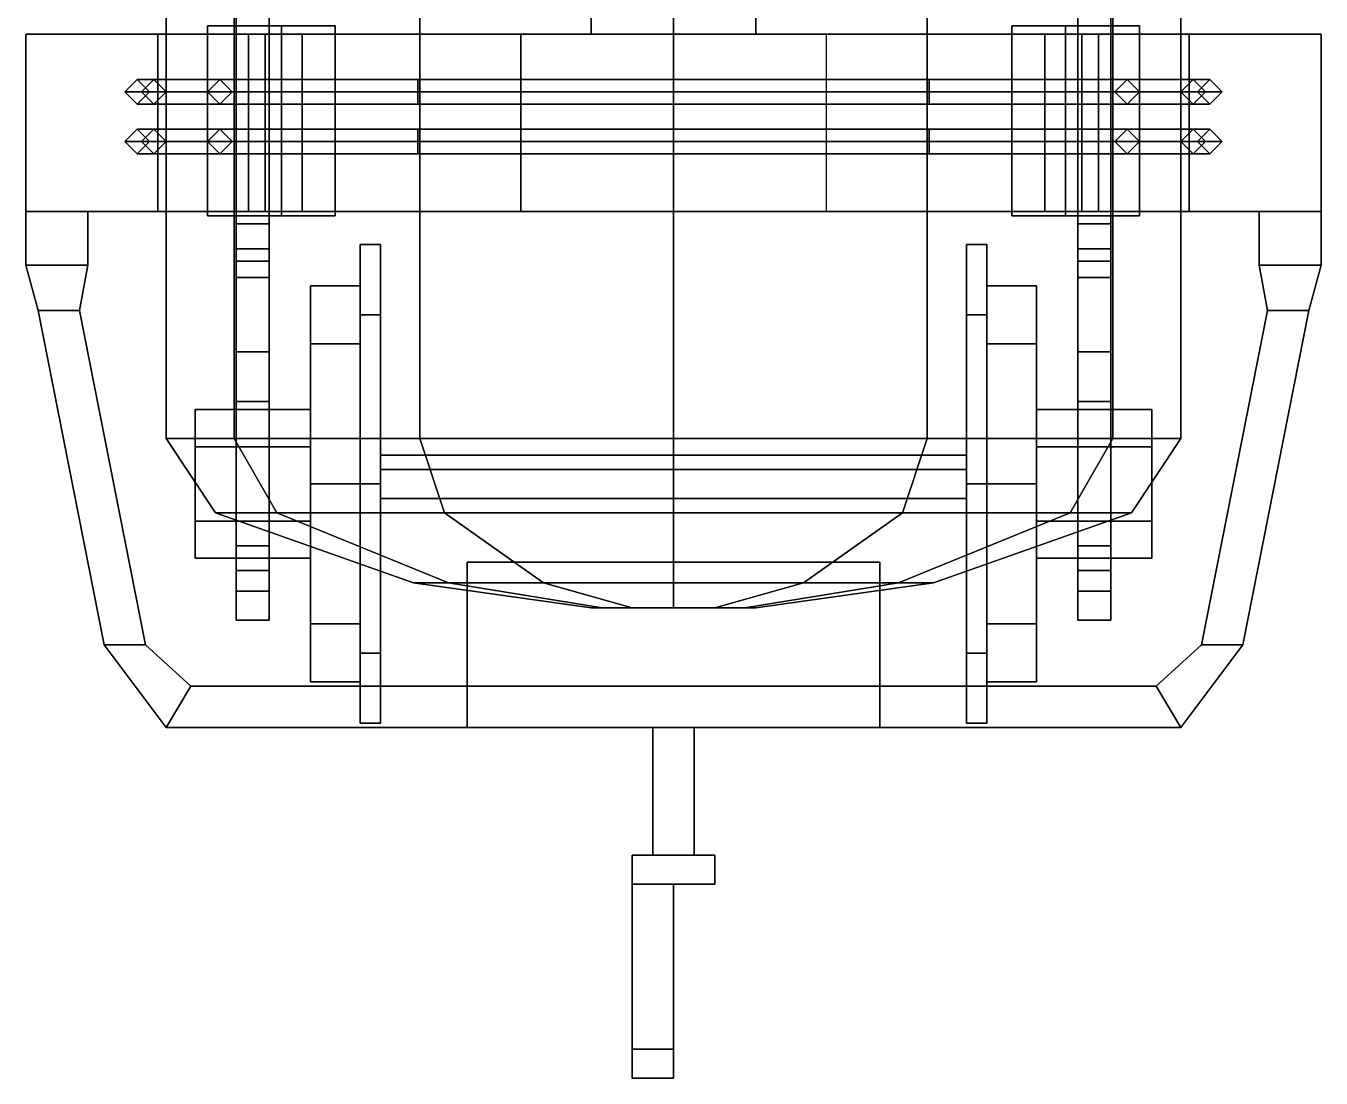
# Model space of a CAD drawing. Header units: millimetres. Extents: x -1.6 to 3, y -6.2 to 24.6.
# Drawn here: x -1.57 to 1.57, y -6.24 to -3.69 of the extents above; entities that cross this region are included whole.
import ezdxf

# ---------------------------------------------------------------- set-up
doc = ezdxf.new("R2010")
doc.units = ezdxf.units.MM
doc.layers.add('wheels', color=2, linetype='Continuous')

msp = doc.modelspace()

# ---------------------------------------------------------------- linework, layer by layer
for points in [[(-1.0652, 4.75, 3.165), (-1.23, 4.75, 2.55), (-1.23, -4.69, 2.55), (-1.0652, -4.69, 3.165)], [(-1.23, 4.75, 2.55), (-1.0652, 4.75, 1.935), (-1.0652, -4.69, 1.935), (-1.23, -4.69, 2.55)], [(-0.615, 4.75, 3.6152), (-1.0652, 4.75, 3.165), (-1.0652, -4.69, 3.165), (-0.615, -4.69, 3.6152)], [(-1.0652, 4.75, 1.935), (-0.615, 4.75, 1.4848), (-0.615, -4.69, 1.4848), (-1.0652, -4.69, 1.935)], [(0, 4.75, 3.78), (-0.615, 4.75, 3.6152), (-0.615, -4.69, 3.6152), (0, -4.69, 3.78)], [(-0.615, 4.75, 1.4848), (0, 4.75, 1.32), (0, -4.69, 1.32), (-0.615, -4.69, 1.4848)], [(0.615, 4.75, 3.6152), (0, 4.75, 3.78), (0, -4.69, 3.78), (0.615, -4.69, 3.6152)], [(0, 4.75, 1.32), (0.615, 4.75, 1.4848), (0.615, -4.69, 1.4848), (0, -4.69, 1.32)], [(1.0652, 4.75, 3.165), (0.615, 4.75, 3.6152), (0.615, -4.69, 3.6152), (1.0652, -4.69, 3.165)], [(0.615, 4.75, 1.4848), (1.0652, 4.75, 1.935), (1.0652, -4.69, 1.935), (0.615, -4.69, 1.4848)], [(1.23, 4.75, 2.55), (1.0652, 4.75, 3.165), (1.0652, -4.69, 3.165), (1.23, -4.69, 2.55)], [(1.0652, 4.75, 1.935), (1.23, 4.75, 2.55), (1.23, -4.69, 2.55), (1.0652, -4.69, 1.935)], [(-0.2, 3.72, 1.2), (-0.2, -3.71, 1.2), (-0.2, -3.71, 1.32), (-0.2, 3.72, 1.32)], [(0.2, 3.72, 1.2), (0.2, -3.71, 1.2), (-0.2, -3.71, 1.2), (-0.2, 3.72, 1.2)], [(-0.2, 3.72, 1.32), (-0.2, -3.71, 1.32), (0.2, -3.71, 1.32), (0.2, 3.72, 1.32)], [(0.2, -3.71, 1.32), (0.2, -3.71, 1.2), (0.2, 3.72, 1.2), (0.2, 3.72, 1.32)], [(-0.98, -4.48, 0.79), (-0.98, -3.36, 0.79), (-1.06, -3.36, 0.79), (-1.06, -4.48, 0.79)], [(-1.06, -4.48, 0.71), (-1.06, -3.36, 0.71), (-0.98, -3.36, 0.71), (-0.98, -4.48, 0.71)], [(-1.06, -3.36, 0.79), (-1.06, -3.36, 0.71), (-1.06, -4.48, 0.71), (-1.06, -4.48, 0.79)], [(-0.98, -4.48, 0.71), (-0.98, -3.36, 0.71), (-0.98, -3.36, 0.79), (-0.98, -4.48, 0.79)], [(0.98, -3.36, 0.79), (0.98, -3.36, 0.71), (0.98, -4.48, 0.71), (0.98, -4.48, 0.79)], [(1.06, -4.48, 0.79), (1.06, -3.36, 0.79), (0.98, -3.36, 0.79), (0.98, -4.48, 0.79)], [(0.98, -4.48, 0.71), (0.98, -3.36, 0.71), (1.06, -3.36, 0.71), (1.06, -4.48, 0.71)], [(1.06, -4.48, 0.71), (1.06, -3.36, 0.71), (1.06, -3.36, 0.79), (1.06, -4.48, 0.79)], [(-1.06, -3.54, 0.19), (-1.06, -3.61, 0.09), (-1.06, -4.23, 0.09), (-1.06, -4.3, 0.19)], [(-0.98, -4.17, 0.19), (-0.98, -3.54, 0.19), (-1.06, -3.54, 0.19), (-1.06, -4.17, 0.19)], [(-0.98, -4.23, 0.09), (-0.98, -3.61, 0.09), (-0.98, -3.54, 0.19), (-0.98, -4.3, 0.19)], [(0.98, -3.54, 0.19), (0.98, -3.61, 0.09), (0.98, -4.23, 0.09), (0.98, -4.3, 0.19)], [(1.06, -4.17, 0.19), (1.06, -3.54, 0.19), (0.98, -3.54, 0.19), (0.98, -4.17, 0.19)], [(1.06, -4.23, 0.09), (1.06, -3.61, 0.09), (1.06, -3.54, 0.19), (1.06, -4.3, 0.19)], [(-1.06, -4.23, 0.09), (-1.06, -3.61, 0.09), (-0.98, -3.61, 0.09), (-0.98, -4.23, 0.09)], [(0.98, -4.23, 0.09), (0.98, -3.61, 0.09), (1.06, -3.61, 0.09), (1.06, -4.23, 0.09)], [(-1.13, -3.69, 0.67), (-1.13, -3.69, 0.25), (-1.13, -4.15, 0.25), (-1.13, -4.15, 0.67)], [(-0.82, -3.69, 0.67), (-0.82, -3.69, 0.25), (-1.13, -3.69, 0.25), (-1.13, -3.69, 0.67)], [(-1.13, -4.15, 0.25), (-1.13, -3.69, 0.25), (-0.82, -3.69, 0.25), (-0.82, -4.15, 0.25)], [(-0.95, -4.15, 0.67), (-0.95, -3.69, 0.67), (-1.13, -3.69, 0.67), (-1.13, -4.15, 0.67)], [(-0.95, -3.69, 0.92), (-0.95, -3.69, 0.67), (-0.95, -4.15, 0.67), (-0.95, -4.15, 0.92)], [(-0.82, -3.69, 0.92), (-0.82, -3.69, 0.67), (-0.95, -3.69, 0.67), (-0.95, -3.69, 0.92)], [(-0.82, -4.15, 0.25), (-0.82, -3.69, 0.25), (-0.82, -3.69, 0.67), (-0.82, -4.15, 0.67)], [(-0.82, -4.15, 0.67), (-0.82, -3.69, 0.67), (-0.82, -3.69, 0.92), (-0.82, -4.15, 0.92)], [(0.82, -3.69, 0.25), (0.82, -4.15, 0.25), (0.82, -4.15, 0.67), (0.82, -3.69, 0.67)], [(1.13, -3.69, 0.67), (1.13, -3.69, 0.25), (0.82, -3.69, 0.25), (0.82, -3.69, 0.67)], [(1.13, -3.69, 0.25), (1.13, -4.15, 0.25), (0.82, -4.15, 0.25), (0.82, -3.69, 0.25)], [(0.95, -3.69, 0.92), (0.95, -3.69, 0.67), (0.82, -3.69, 0.67), (0.82, -3.69, 0.92)], [(0.82, -3.69, 0.67), (0.82, -4.15, 0.67), (0.82, -4.15, 0.92), (0.82, -3.69, 0.92)], [(0.95, -4.15, 0.92), (0.95, -4.15, 0.67), (0.95, -3.69, 0.67), (0.95, -3.69, 0.92)], [(0.95, -3.69, 0.67), (0.95, -4.15, 0.67), (1.13, -4.15, 0.67), (1.13, -3.69, 0.67)], [(1.13, -4.15, 0.67), (1.13, -4.15, 0.25), (1.13, -3.69, 0.25), (1.13, -3.69, 0.67)], [(-1.57, -3.71, 1.22), (-1.57, -3.71, 1.06), (-1.57, -4.14, 1.06), (-1.57, -4.14, 1.22)], [(1.57, -3.71, 1.22), (1.57, -3.71, 1.06), (-1.57, -3.71, 1.06), (-1.57, -3.71, 1.22)], [(1.57, -3.71, 1.06), (1.25, -3.71, 0.94), (-1.25, -3.71, 0.94), (-1.57, -3.71, 1.06)], [(-1.57, -3.71, 1.06), (-1.25, -3.71, 0.94), (-1.25, -4.14, 0.94), (-1.57, -4.14, 1.06)], [(-0.99, -3.71, 1.22), (-1.57, -3.71, 1.22), (-1.57, -4.14, 1.22), (-0.99, -4.14, 1.22)], [(-1.25, -4.14, 0.94), (-1.25, -3.71, 0.94), (1.25, -3.71, 0.94), (1.25, -4.14, 0.94)], [(-1.03, -4.14, 1.29), (-0.9, -4.14, 1.58), (-0.9, -3.71, 1.58), (-1.03, -3.71, 1.29)], [(-0.9, -3.71, 1.58), (-0.37, -3.71, 1.22), (-0.99, -3.71, 1.22), (-1.03, -3.71, 1.29)], [(-1.03, -3.71, 1.29), (-0.99, -3.71, 1.22), (-0.99, -4.14, 1.22), (-1.03, -4.14, 1.29)], [(-0.9, -4.14, 1.58), (-0.37, -4.14, 1.22), (-0.37, -3.71, 1.22), (-0.9, -3.71, 1.58)], [(0.99, -4.14, 1.22), (0.99, -3.71, 1.22), (-0.37, -3.71, 1.22), (-0.37, -4.14, 1.22)], [(0.9, -3.71, 1.58), (0.37, -3.71, 1.22), (0.37, -4.14, 1.22), (0.9, -4.14, 1.58)], [(0.99, -3.71, 1.22), (0.37, -3.71, 1.22), (0.9, -3.71, 1.58), (1.03, -3.71, 1.29)], [(1.03, -3.71, 1.29), (0.9, -3.71, 1.58), (0.9, -4.14, 1.58), (1.03, -4.14, 1.29)], [(1.03, -4.14, 1.29), (0.99, -4.14, 1.22), (0.99, -3.71, 1.22), (1.03, -3.71, 1.29)], [(1.57, -3.71, 1.22), (0.99, -3.71, 1.22), (0.99, -4.14, 1.22), (1.57, -4.14, 1.22)], [(1.25, -4.14, 0.94), (1.25, -3.71, 0.94), (1.57, -3.71, 1.06), (1.57, -4.14, 1.06)], [(1.57, -4.14, 1), (1.57, -3.71, 1), (1.57, -3.71, 1.22), (1.57, -4.14, 1.22)], [(-1.3, -3.82, 1.22), (-1.33, -3.85, 1.22), (-1.29, -3.85, 2.55), (-1.26, -3.82, 2.55)], [(-1.27, -3.85, 1.22), (-1.3, -3.82, 1.22), (-1.26, -3.82, 2.55), (-1.23, -3.85, 2.55)], [(-1.26, -3.82, 2.55), (-1.29, -3.85, 2.55), (-1.13, -3.85, 3.17), (-1.1, -3.82, 3.17)], [(-1.23, -3.85, 2.55), (-1.26, -3.82, 2.55), (-1.1, -3.82, 3.17), (-1.07, -3.85, 3.17)], [(-1.1, -3.82, 3.17), (-1.13, -3.85, 3.17), (-0.62, -3.85, 3.68), (-0.62, -3.82, 3.65)], [(-1.07, -3.85, 3.17), (-1.1, -3.82, 3.17), (-0.62, -3.82, 3.65), (-0.62, -3.85, 3.62)], [(-0.62, -3.85, 3.62), (-0.62, -3.82, 3.65), (0, -3.82, 3.81), (0, -3.85, 3.78)], [(-0.62, -3.82, 3.65), (-0.62, -3.85, 3.68), (0, -3.85, 3.84), (0, -3.82, 3.81)], [(0.62, -3.82, 3.65), (0.62, -3.85, 3.62), (0, -3.85, 3.78), (0, -3.82, 3.81)], [(0.62, -3.85, 3.68), (0.62, -3.82, 3.65), (0, -3.82, 3.81), (0, -3.85, 3.84)], [(1.1, -3.82, 3.17), (1.07, -3.85, 3.17), (0.62, -3.85, 3.62), (0.62, -3.82, 3.65)], [(1.13, -3.85, 3.17), (1.1, -3.82, 3.17), (0.62, -3.82, 3.65), (0.62, -3.85, 3.68)], [(1.26, -3.82, 2.55), (1.23, -3.85, 2.55), (1.07, -3.85, 3.17), (1.1, -3.82, 3.17)], [(1.29, -3.85, 2.55), (1.26, -3.82, 2.55), (1.1, -3.82, 3.17), (1.13, -3.85, 3.17)], [(1.3, -3.82, 1.22), (1.27, -3.85, 1.22), (1.23, -3.85, 2.55), (1.26, -3.82, 2.55)], [(1.33, -3.85, 1.22), (1.3, -3.82, 1.22), (1.26, -3.82, 2.55), (1.29, -3.85, 2.55)], [(-1.33, -3.85, 1.22), (-1.3, -3.88, 1.22), (-1.26, -3.88, 2.55), (-1.29, -3.85, 2.55)], [(-1.3, -3.88, 1.22), (-1.27, -3.85, 1.22), (-1.23, -3.85, 2.55), (-1.26, -3.88, 2.55)], [(-1.29, -3.85, 2.55), (-1.26, -3.88, 2.55), (-1.1, -3.88, 3.17), (-1.13, -3.85, 3.17)], [(-1.26, -3.88, 2.55), (-1.23, -3.85, 2.55), (-1.07, -3.85, 3.17), (-1.1, -3.88, 3.17)], [(-1.13, -3.85, 3.17), (-1.1, -3.88, 3.17), (-0.62, -3.88, 3.65), (-0.62, -3.85, 3.68)], [(-1.1, -3.88, 3.17), (-1.07, -3.85, 3.17), (-0.62, -3.85, 3.62), (-0.62, -3.88, 3.65)], [(-0.62, -3.85, 3.68), (-0.62, -3.88, 3.65), (0, -3.88, 3.81), (0, -3.85, 3.84)], [(-0.62, -3.88, 3.65), (-0.62, -3.85, 3.62), (0, -3.85, 3.78), (0, -3.88, 3.81)], [(0.62, -3.88, 3.65), (0.62, -3.85, 3.68), (0, -3.85, 3.84), (0, -3.88, 3.81)], [(0.62, -3.85, 3.62), (0.62, -3.88, 3.65), (0, -3.88, 3.81), (0, -3.85, 3.78)], [(1.1, -3.88, 3.17), (1.13, -3.85, 3.17), (0.62, -3.85, 3.68), (0.62, -3.88, 3.65)], [(1.07, -3.85, 3.17), (1.1, -3.88, 3.17), (0.62, -3.88, 3.65), (0.62, -3.85, 3.62)], [(1.23, -3.85, 2.55), (1.26, -3.88, 2.55), (1.1, -3.88, 3.17), (1.07, -3.85, 3.17)], [(1.26, -3.88, 2.55), (1.29, -3.85, 2.55), (1.13, -3.85, 3.17), (1.1, -3.88, 3.17)], [(1.27, -3.85, 1.22), (1.3, -3.88, 1.22), (1.26, -3.88, 2.55), (1.23, -3.85, 2.55)], [(1.3, -3.88, 1.22), (1.33, -3.85, 1.22), (1.29, -3.85, 2.55), (1.26, -3.88, 2.55)], [(-1.3, -3.94, 1.22), (-1.33, -3.97, 1.22), (-1.29, -3.97, 2.55), (-1.26, -3.94, 2.55)], [(-1.27, -3.97, 1.22), (-1.3, -3.94, 1.22), (-1.26, -3.94, 2.55), (-1.23, -3.97, 2.55)], [(-1.26, -3.94, 2.55), (-1.29, -3.97, 2.55), (-1.13, -3.97, 3.17), (-1.1, -3.94, 3.17)], [(-1.23, -3.97, 2.55), (-1.26, -3.94, 2.55), (-1.1, -3.94, 3.17), (-1.07, -3.97, 3.17)], [(-1.1, -3.94, 3.17), (-1.13, -3.97, 3.17), (-0.62, -3.97, 3.68), (-0.62, -3.94, 3.65)], [(-1.07, -3.97, 3.17), (-1.1, -3.94, 3.17), (-0.62, -3.94, 3.65), (-0.62, -3.97, 3.62)], [(-0.62, -3.94, 3.65), (-0.62, -3.97, 3.68), (0, -3.97, 3.84), (0, -3.94, 3.81)], [(-0.62, -3.97, 3.62), (-0.62, -3.94, 3.65), (0, -3.94, 3.81), (0, -3.97, 3.78)], [(0.62, -3.97, 3.68), (0.62, -3.94, 3.65), (0, -3.94, 3.81), (0, -3.97, 3.84)], [(0.62, -3.94, 3.65), (0.62, -3.97, 3.62), (0, -3.97, 3.78), (0, -3.94, 3.81)], [(1.13, -3.97, 3.17), (1.1, -3.94, 3.17), (0.62, -3.94, 3.65), (0.62, -3.97, 3.68)], [(1.1, -3.94, 3.17), (1.07, -3.97, 3.17), (0.62, -3.97, 3.62), (0.62, -3.94, 3.65)], [(1.26, -3.94, 2.55), (1.23, -3.97, 2.55), (1.07, -3.97, 3.17), (1.1, -3.94, 3.17)], [(1.29, -3.97, 2.55), (1.26, -3.94, 2.55), (1.1, -3.94, 3.17), (1.13, -3.97, 3.17)], [(1.3, -3.94, 1.22), (1.27, -3.97, 1.22), (1.23, -3.97, 2.55), (1.26, -3.94, 2.55)], [(1.33, -3.97, 1.22), (1.3, -3.94, 1.22), (1.26, -3.94, 2.55), (1.29, -3.97, 2.55)], [(-1.33, -3.97, 1.22), (-1.3, -4, 1.22), (-1.26, -4, 2.55), (-1.29, -3.97, 2.55)], [(-1.3, -4, 1.22), (-1.27, -3.97, 1.22), (-1.23, -3.97, 2.55), (-1.26, -4, 2.55)], [(-1.29, -3.97, 2.55), (-1.26, -4, 2.55), (-1.1, -4, 3.17), (-1.13, -3.97, 3.17)], [(-1.26, -4, 2.55), (-1.23, -3.97, 2.55), (-1.07, -3.97, 3.17), (-1.1, -4, 3.17)], [(-1.13, -3.97, 3.17), (-1.1, -4, 3.17), (-0.62, -4, 3.65), (-0.62, -3.97, 3.68)], [(-1.1, -4, 3.17), (-1.07, -3.97, 3.17), (-0.62, -3.97, 3.62), (-0.62, -4, 3.65)], [(-0.62, -4, 3.65), (-0.62, -3.97, 3.62), (0, -3.97, 3.78), (0, -4, 3.81)], [(-0.62, -3.97, 3.68), (-0.62, -4, 3.65), (0, -4, 3.81), (0, -3.97, 3.84)], [(0.62, -3.97, 3.62), (0.62, -4, 3.65), (0, -4, 3.81), (0, -3.97, 3.78)], [(0.62, -4, 3.65), (0.62, -3.97, 3.68), (0, -3.97, 3.84), (0, -4, 3.81)], [(1.07, -3.97, 3.17), (1.1, -4, 3.17), (0.62, -4, 3.65), (0.62, -3.97, 3.62)], [(1.1, -4, 3.17), (1.13, -3.97, 3.17), (0.62, -3.97, 3.68), (0.62, -4, 3.65)], [(1.23, -3.97, 2.55), (1.26, -4, 2.55), (1.1, -4, 3.17), (1.07, -3.97, 3.17)], [(1.26, -4, 2.55), (1.29, -3.97, 2.55), (1.13, -3.97, 3.17), (1.1, -4, 3.17)], [(1.27, -3.97, 1.22), (1.3, -4, 1.22), (1.26, -4, 2.55), (1.23, -3.97, 2.55)], [(1.3, -4, 1.22), (1.33, -3.97, 1.22), (1.29, -3.97, 2.55), (1.26, -4, 2.55)], [(-1.57, -4.14, 1.22), (-1.57, -4.14, 1), (-1.57, -4.27, 1), (-1.57, -4.27, 1.22)], [(-1.57, -4.14, 1), (-1.57, -4.14, 1.06), (-1.42, -4.14, 1.0037), (-1.42, -4.14, 1)], [(-1.57, -4.27, 1), (-1.57, -4.14, 1), (-1.42, -4.14, 1), (-1.42, -4.27, 1)], [(-1.42, -4.27, 1.22), (-1.42, -4.14, 1.22), (-1.57, -4.14, 1.22), (-1.57, -4.27, 1.22)], [(-1.42, -4.27, 1), (-1.42, -4.14, 1), (-1.42, -4.14, 1.22), (-1.42, -4.27, 1.22)], [(-1.42, -4.14, 1.22), (-1.42, -4.14, 1.0037), (1.42, -4.14, 1.0037), (1.42, -4.14, 1.22)], [(-1.42, -4.14, 1.0037), (-1.25, -4.14, 0.94), (1.25, -4.14, 0.94), (1.42, -4.14, 1.0037)], [(-0.99, -4.14, 1.22), (-0.37, -4.14, 1.22), (-0.9, -4.14, 1.58), (-1.03, -4.14, 1.29)], [(0.9, -4.14, 1.58), (0.37, -4.14, 1.22), (0.99, -4.14, 1.22), (1.03, -4.14, 1.29)], [(1.42, -4.14, 1.22), (1.42, -4.14, 1), (1.42, -4.27, 1), (1.42, -4.27, 1.22)], [(1.42, -4.14, 1), (1.42, -4.14, 1.0037), (1.57, -4.14, 1.06), (1.57, -4.14, 1)], [(1.42, -4.27, 1), (1.42, -4.14, 1), (1.57, -4.14, 1), (1.57, -4.27, 1)], [(1.57, -4.27, 1.22), (1.57, -4.14, 1.22), (1.42, -4.14, 1.22), (1.42, -4.27, 1.22)], [(1.57, -4.27, 1), (1.57, -4.14, 1), (1.57, -4.14, 1.22), (1.57, -4.27, 1.22)], [(-1.13, -4.15, 0.67), (-1.13, -4.15, 0.25), (-0.82, -4.15, 0.25), (-0.82, -4.15, 0.67)], [(-1.06, -4.17, 0.71), (-1.06, -4.17, 0.19), (-1.06, -4.26, 0.19), (-1.06, -4.26, 0.71)], [(-0.98, -4.17, 0.71), (-0.98, -4.17, 0.19), (-1.06, -4.17, 0.19), (-1.06, -4.17, 0.71)], [(-0.98, -4.26, 0.19), (-0.98, -4.17, 0.19), (-0.98, -4.17, 0.71), (-0.98, -4.26, 0.71)], [(-0.95, -4.15, 0.92), (-0.95, -4.15, 0.67), (-0.82, -4.15, 0.67), (-0.82, -4.15, 0.92)], [(0.82, -4.15, 0.67), (0.82, -4.15, 0.25), (1.13, -4.15, 0.25), (1.13, -4.15, 0.67)], [(0.82, -4.15, 0.92), (0.82, -4.15, 0.67), (0.95, -4.15, 0.67), (0.95, -4.15, 0.92)], [(1.06, -4.17, 0.71), (1.06, -4.17, 0.19), (0.98, -4.17, 0.19), (0.98, -4.17, 0.71)], [(0.98, -4.17, 0.71), (0.98, -4.17, 0.19), (0.98, -4.26, 0.19), (0.98, -4.26, 0.71)], [(1.06, -4.26, 0.19), (1.06, -4.17, 0.19), (1.06, -4.17, 0.71), (1.06, -4.26, 0.71)], [(-1.06, -4.48, 0.64), (-1.06, -4.19, 0.19), (-1.06, -4.3, 0.19), (-1.06, -4.6, 0.64)], [(-0.98, -4.3, 0.19), (-0.98, -4.19, 0.19), (-0.98, -4.48, 0.64), (-0.98, -4.6, 0.64)], [(0.98, -4.48, 0.64), (0.98, -4.19, 0.19), (0.98, -4.3, 0.19), (0.98, -4.6, 0.64)], [(1.06, -4.3, 0.19), (1.06, -4.19, 0.19), (1.06, -4.48, 0.64), (1.06, -4.6, 0.64)], [(-1.06, -4.3, 0.19), (-1.06, -4.23, 0.09), (-0.98, -4.23, 0.09), (-0.98, -4.3, 0.19)], [(0.98, -4.3, 0.19), (0.98, -4.23, 0.09), (1.06, -4.23, 0.09), (1.06, -4.3, 0.19)], [(-1.57, -4.27, 1.22), (-1.57, -4.27, 1), (-1.54, -4.38, 1), (-1.54, -4.38, 1.22)], [(-1.54, -4.38, 1), (-1.57, -4.27, 1), (-1.42, -4.27, 1), (-1.44, -4.38, 1)], [(-1.44, -4.38, 1.22), (-1.42, -4.27, 1.22), (-1.57, -4.27, 1.22), (-1.54, -4.38, 1.22)], [(-1.44, -4.38, 1), (-1.42, -4.27, 1), (-1.42, -4.27, 1.22), (-1.44, -4.38, 1.22)], [(-1.06, -4.26, 0.71), (-1.06, -4.26, 0.2986), (-0.98, -4.26, 0.2986), (-0.98, -4.26, 0.71)], [(-0.98, -4.48, 0.64), (-0.98, -4.26, 0.2986), (-1.06, -4.26, 0.2986), (-1.06, -4.48, 0.64)], [(1.06, -4.48, 0.64), (1.06, -4.26, 0.2986), (0.98, -4.26, 0.2986), (0.98, -4.48, 0.64)], [(0.98, -4.26, 0.71), (0.98, -4.26, 0.2986), (1.06, -4.26, 0.2986), (1.06, -4.26, 0.71)], [(1.42, -4.27, 1.22), (1.42, -4.27, 1), (1.44, -4.38, 1), (1.44, -4.38, 1.22)], [(1.44, -4.38, 1), (1.42, -4.27, 1), (1.57, -4.27, 1), (1.54, -4.38, 1)], [(1.54, -4.38, 1.22), (1.57, -4.27, 1.22), (1.42, -4.27, 1.22), (1.44, -4.38, 1.22)], [(1.54, -4.38, 1), (1.57, -4.27, 1), (1.57, -4.27, 1.22), (1.54, -4.38, 1.22)], [(-1.06, -4.6, 0.64), (-1.06, -4.3, 0.19), (-0.98, -4.3, 0.19), (-0.98, -4.6, 0.64)], [(0.98, -4.6, 0.64), (0.98, -4.3, 0.19), (1.06, -4.3, 0.19), (1.06, -4.6, 0.64)], [(-1.54, -4.38, 1), (-1.38, -5.19, 0.86), (-1.38, -5.19, 1.22), (-1.54, -4.38, 1.22)], [(-1.44, -4.38, 1), (-1.28, -5.19, 0.86), (-1.38, -5.19, 0.86), (-1.54, -4.38, 1)], [(-1.54, -4.38, 1.22), (-1.38, -5.19, 1.22), (-1.28, -5.19, 1.22), (-1.44, -4.38, 1.22)], [(-1.28, -5.19, 1.22), (-1.28, -5.19, 0.86), (-1.44, -4.38, 1), (-1.44, -4.38, 1.22)], [(1.44, -4.38, 1), (1.28, -5.19, 0.86), (1.28, -5.19, 1.22), (1.44, -4.38, 1.22)], [(1.54, -4.38, 1), (1.38, -5.19, 0.86), (1.28, -5.19, 0.86), (1.44, -4.38, 1)], [(1.44, -4.38, 1.22), (1.28, -5.19, 1.22), (1.38, -5.19, 1.22), (1.54, -4.38, 1.22)], [(1.38, -5.19, 1.22), (1.38, -5.19, 0.86), (1.54, -4.38, 1), (1.54, -4.38, 1.22)], [(-0.98, -4.89, 0.75), (-0.98, -4.48, 0.79), (-1.06, -4.48, 0.79), (-1.06, -4.89, 0.75)], [(-0.98, -4.48, 0.71), (-0.98, -4.48, 0.64), (-1.06, -4.48, 0.64), (-1.06, -4.48, 0.71)], [(-1.06, -4.48, 0.79), (-1.06, -4.48, 0.64), (-1.06, -4.89, 0.64), (-1.06, -4.89, 0.75)], [(-0.98, -4.89, 0.64), (-0.98, -4.48, 0.64), (-0.98, -4.48, 0.79), (-0.98, -4.89, 0.75)], [(0.98, -4.48, 0.79), (0.98, -4.48, 0.64), (0.98, -4.89, 0.64), (0.98, -4.89, 0.75)], [(1.06, -4.89, 0.75), (1.06, -4.48, 0.79), (0.98, -4.48, 0.79), (0.98, -4.89, 0.75)], [(1.06, -4.48, 0.71), (1.06, -4.48, 0.64), (0.98, -4.48, 0.64), (0.98, -4.48, 0.71)], [(1.06, -4.89, 0.64), (1.06, -4.48, 0.64), (1.06, -4.48, 0.79), (1.06, -4.89, 0.75)], [(-1.06, -4.89, 0.64), (-1.06, -4.6, 0.64), (-0.98, -4.6, 0.64), (-0.98, -4.89, 0.64)], [(0.98, -4.89, 0.64), (0.98, -4.6, 0.64), (1.06, -4.6, 0.64), (1.06, -4.89, 0.64)], [(-1.16, -4.62, 0.47), (-1.16, -4.71, 0.6259), (-0.88, -4.71, 0.6259), (-0.88, -4.62, 0.47)], [(-1.16, -4.71, 0.3141), (-1.16, -4.89, 0.6259), (-1.16, -4.71, 0.6259), (-1.16, -4.62, 0.47)], [(-1.16, -4.71, 0.3141), (-1.16, -4.62, 0.47), (-0.88, -4.62, 0.47), (-0.88, -4.71, 0.3141)], [(1.16, -4.71, 0.6259), (1.16, -4.62, 0.47), (0.88, -4.62, 0.47), (0.88, -4.71, 0.6259)], [(1.16, -4.62, 0.47), (1.16, -4.71, 0.3141), (0.88, -4.71, 0.3141), (0.88, -4.62, 0.47)], [(1.16, -4.71, 0.3141), (1.16, -4.62, 0.47), (1.16, -4.71, 0.6259), (1.16, -4.89, 0.3141)], [(-1.0652, -4.69, 3.165), (-1.23, -4.69, 2.55), (-1.11, -4.87, 2.55), (-0.9613, -4.87, 3.105)], [(-1.23, -4.69, 2.55), (-1.0652, -4.69, 1.935), (-0.9613, -4.87, 1.995), (-1.11, -4.87, 2.55)], [(-1.16, -4.89, 0.3141), (-1.16, -4.98, 0.47), (-1.16, -4.89, 0.6259), (-1.16, -4.71, 0.3141)], [(-1.16, -4.89, 0.3141), (-1.16, -4.71, 0.3141), (-0.88, -4.71, 0.3141), (-0.88, -4.89, 0.3141)], [(-1.16, -4.71, 0.6259), (-1.16, -4.89, 0.6259), (-0.88, -4.89, 0.6259), (-0.88, -4.71, 0.6259)], [(-1.0652, -4.69, 1.935), (-0.615, -4.69, 1.4848), (-0.555, -4.87, 1.5887), (-0.9613, -4.87, 1.995)], [(-0.615, -4.69, 3.6152), (-1.0652, -4.69, 3.165), (-0.9613, -4.87, 3.105), (-0.555, -4.87, 3.5113)], [(0, -4.69, 3.78), (-0.615, -4.69, 3.6152), (-0.555, -4.87, 3.5113), (0, -4.87, 3.66)], [(-0.615, -4.69, 1.4848), (0, -4.69, 1.32), (0, -4.87, 1.44), (-0.555, -4.87, 1.5887)], [(0.615, -4.69, 3.6152), (0, -4.69, 3.78), (0, -4.87, 3.66), (0.555, -4.87, 3.5113)], [(0, -4.69, 1.32), (0.615, -4.69, 1.4848), (0.555, -4.87, 1.5887), (0, -4.87, 1.44)], [(0.615, -4.69, 1.4848), (1.0652, -4.69, 1.935), (0.9613, -4.87, 1.995), (0.555, -4.87, 1.5887)], [(1.0652, -4.69, 3.165), (0.615, -4.69, 3.6152), (0.555, -4.87, 3.5113), (0.9613, -4.87, 3.105)], [(1.16, -4.71, 0.3141), (1.16, -4.89, 0.3141), (0.88, -4.89, 0.3141), (0.88, -4.71, 0.3141)], [(1.16, -4.89, 0.6259), (1.16, -4.71, 0.6259), (0.88, -4.71, 0.6259), (0.88, -4.89, 0.6259)], [(1.23, -4.69, 2.55), (1.0652, -4.69, 3.165), (0.9613, -4.87, 3.105), (1.11, -4.87, 2.55)], [(1.0652, -4.69, 1.935), (1.23, -4.69, 2.55), (1.11, -4.87, 2.55), (0.9613, -4.87, 1.995)], [(1.16, -4.89, 0.3141), (1.16, -4.71, 0.6259), (1.16, -4.89, 0.6259), (1.16, -4.98, 0.47)], [(-1.16, -4.89, 0.6259), (-1.16, -4.98, 0.47), (-0.88, -4.98, 0.47), (-0.88, -4.89, 0.6259)], [(-1.16, -4.98, 0.47), (-1.16, -4.89, 0.3141), (-0.88, -4.89, 0.3141), (-0.88, -4.98, 0.47)], [(-0.63, -5.04, 2.55), (-0.5456, -5.04, 2.865), (-0.9613, -4.87, 3.105), (-1.11, -4.87, 2.55)], [(-0.5456, -5.04, 2.235), (-0.63, -5.04, 2.55), (-1.11, -4.87, 2.55), (-0.9613, -4.87, 1.995)], [(-1.06, -4.89, 0.64), (-1.06, -4.95, 0.48), (-1.06, -5.13, 0.48), (-1.06, -5.13, 0.63)], [(-0.98, -4.89, 0.64), (-0.98, -4.95, 0.48), (-1.06, -4.95, 0.48), (-1.06, -4.89, 0.64)], [(-1.06, -4.89, 0.75), (-1.06, -4.89, 0.64), (-1.06, -5.13, 0.63), (-1.06, -5.01, 0.73)], [(-0.98, -5.01, 0.73), (-0.98, -4.89, 0.75), (-1.06, -4.89, 0.75), (-1.06, -5.01, 0.73)], [(-0.98, -5.13, 0.48), (-0.98, -4.95, 0.48), (-0.98, -4.89, 0.64), (-0.98, -5.13, 0.63)], [(-0.98, -5.13, 0.63), (-0.98, -4.89, 0.64), (-0.98, -4.89, 0.75), (-0.98, -5.01, 0.73)], [(-0.315, -5.04, 2.0044), (-0.5456, -5.04, 2.235), (-0.9613, -4.87, 1.995), (-0.555, -4.87, 1.5887)], [(-0.5456, -5.04, 2.865), (-0.315, -5.04, 3.0956), (-0.555, -4.87, 3.5113), (-0.9613, -4.87, 3.105)], [(0, -5.04, 1.92), (-0.315, -5.04, 2.0044), (-0.555, -4.87, 1.5887), (0, -4.87, 1.44)], [(-0.315, -5.04, 3.0956), (0, -5.04, 3.18), (0, -4.87, 3.66), (-0.555, -4.87, 3.5113)], [(0.315, -5.04, 2.0044), (0, -5.04, 1.92), (0, -4.87, 1.44), (0.555, -4.87, 1.5887)], [(0, -5.04, 3.18), (0.315, -5.04, 3.0956), (0.555, -4.87, 3.5113), (0, -4.87, 3.66)], [(0.5456, -5.04, 2.235), (0.315, -5.04, 2.0044), (0.555, -4.87, 1.5887), (0.9613, -4.87, 1.995)], [(0.315, -5.04, 3.0956), (0.5456, -5.04, 2.865), (0.9613, -4.87, 3.105), (0.555, -4.87, 3.5113)], [(0.5456, -5.04, 2.865), (0.63, -5.04, 2.55), (1.11, -4.87, 2.55), (0.9613, -4.87, 3.105)], [(0.63, -5.04, 2.55), (0.5456, -5.04, 2.235), (0.9613, -4.87, 1.995), (1.11, -4.87, 2.55)], [(1.16, -4.98, 0.47), (1.16, -4.89, 0.6259), (0.88, -4.89, 0.6259), (0.88, -4.98, 0.47)], [(1.16, -4.89, 0.3141), (1.16, -4.98, 0.47), (0.88, -4.98, 0.47), (0.88, -4.89, 0.3141)], [(0.98, -4.89, 0.64), (0.98, -4.95, 0.48), (0.98, -5.13, 0.48), (0.98, -5.13, 0.63)], [(1.06, -4.89, 0.64), (1.06, -4.95, 0.48), (0.98, -4.95, 0.48), (0.98, -4.89, 0.64)], [(0.98, -4.89, 0.75), (0.98, -4.89, 0.64), (0.98, -5.13, 0.63), (0.98, -5.01, 0.73)], [(1.06, -5.01, 0.73), (1.06, -4.89, 0.75), (0.98, -4.89, 0.75), (0.98, -5.01, 0.73)], [(1.06, -5.13, 0.48), (1.06, -4.95, 0.48), (1.06, -4.89, 0.64), (1.06, -5.13, 0.63)], [(1.06, -5.13, 0.63), (1.06, -4.89, 0.64), (1.06, -4.89, 0.75), (1.06, -5.01, 0.73)], [(-1.06, -4.95, 0.48), (-1.06, -4.95, 0.31), (-1.06, -5.06, 0.31), (-1.06, -5.13, 0.48)], [(-0.98, -4.95, 0.48), (-0.98, -4.95, 0.31), (-1.06, -4.95, 0.31), (-1.06, -4.95, 0.48)], [(-1.06, -5.06, 0.31), (-1.06, -4.95, 0.31), (-0.98, -4.95, 0.31), (-0.98, -5.06, 0.31)], [(-0.98, -5.06, 0.31), (-0.98, -4.95, 0.31), (-0.98, -4.95, 0.48), (-0.98, -5.13, 0.48)], [(0.98, -4.95, 0.48), (0.98, -4.95, 0.31), (0.98, -5.06, 0.31), (0.98, -5.13, 0.48)], [(1.06, -4.95, 0.48), (1.06, -4.95, 0.31), (0.98, -4.95, 0.31), (0.98, -4.95, 0.48)], [(0.98, -5.06, 0.31), (0.98, -4.95, 0.31), (1.06, -4.95, 0.31), (1.06, -5.06, 0.31)], [(1.06, -5.06, 0.31), (1.06, -4.95, 0.31), (1.06, -4.95, 0.48), (1.06, -5.13, 0.48)], [(-0.5, -4.99, 1.22), (-0.5, -5.39, 1.22), (-0.5, -5.39, 1.77), (-0.5, -4.99, 1.72)], [(0.5, -4.99, 1.72), (0.5, -4.99, 1.22), (-0.5, -4.99, 1.22), (-0.5, -4.99, 1.72)], [(0.5, -4.99, 1.22), (0.5, -5.39, 1.22), (-0.5, -5.39, 1.22), (-0.5, -4.99, 1.22)], [(-0.5, -4.99, 1.72), (-0.5, -5.39, 1.77), (0.5, -5.39, 1.77), (0.5, -4.99, 1.72)], [(0.5, -5.39, 1.77), (0.5, -5.39, 1.22), (0.5, -4.99, 1.22), (0.5, -4.99, 1.72)], [(-1.06, -5.01, 0.73), (-1.06, -5.13, 0.63), (-0.98, -5.13, 0.63), (-0.98, -5.01, 0.73)], [(0.98, -5.01, 0.73), (0.98, -5.13, 0.63), (1.06, -5.13, 0.63), (1.06, -5.01, 0.73)], [(-0.2, -5.1, 2.55), (-0.1732, -5.1, 2.65), (-0.5456, -5.04, 2.865), (-0.63, -5.04, 2.55)], [(-0.1732, -5.1, 2.45), (-0.2, -5.1, 2.55), (-0.63, -5.04, 2.55), (-0.5456, -5.04, 2.235)], [(-0.1732, -5.1, 2.65), (-0.1, -5.1, 2.7232), (-0.315, -5.04, 3.0956), (-0.5456, -5.04, 2.865)], [(-0.1, -5.1, 2.3768), (-0.1732, -5.1, 2.45), (-0.5456, -5.04, 2.235), (-0.315, -5.04, 2.0044)], [(-0.1, -5.1, 2.7232), (0, -5.1, 2.75), (0, -5.04, 3.18), (-0.315, -5.04, 3.0956)], [(0, -5.1, 2.35), (-0.1, -5.1, 2.3768), (-0.315, -5.04, 2.0044), (0, -5.04, 1.92)], [(0, -5.1, 2.75), (0.1, -5.1, 2.7232), (0.315, -5.04, 3.0956), (0, -5.04, 3.18)], [(0.1, -5.1, 2.3768), (0, -5.1, 2.35), (0, -5.04, 1.92), (0.315, -5.04, 2.0044)], [(0.1, -5.1, 2.7232), (0.1732, -5.1, 2.65), (0.5456, -5.04, 2.865), (0.315, -5.04, 3.0956)], [(0.1732, -5.1, 2.45), (0.1, -5.1, 2.3768), (0.315, -5.04, 2.0044), (0.5456, -5.04, 2.235)], [(0.1732, -5.1, 2.65), (0.2, -5.1, 2.55), (0.63, -5.04, 2.55), (0.5456, -5.04, 2.865)], [(0.2, -5.1, 2.55), (0.1732, -5.1, 2.45), (0.5456, -5.04, 2.235), (0.63, -5.04, 2.55)], [(-1.06, -5.13, 0.48), (-1.06, -5.06, 0.31), (-0.98, -5.06, 0.31), (-0.98, -5.13, 0.48)], [(0.98, -5.13, 0.48), (0.98, -5.06, 0.31), (1.06, -5.06, 0.31), (1.06, -5.13, 0.48)], [(0.1, -5.1, 2.3768), (-0.1732, -5.1, 2.65), (-0.2, -5.1, 2.55), (0, -5.1, 2.35)], [(0, -5.1, 2.35), (-0.2, -5.1, 2.55), (-0.1732, -5.1, 2.45), (-0.1, -5.1, 2.3768)], [(0.1732, -5.1, 2.45), (-0.1, -5.1, 2.7232), (-0.1732, -5.1, 2.65), (0.1, -5.1, 2.3768)], [(0.2, -5.1, 2.55), (0, -5.1, 2.75), (-0.1, -5.1, 2.7232), (0.1732, -5.1, 2.45)], [(0.1732, -5.1, 2.65), (0.1, -5.1, 2.7232), (0, -5.1, 2.75), (0.2, -5.1, 2.55)], [(-1.06, -5.13, 0.63), (-1.06, -5.13, 0.48), (-0.98, -5.13, 0.48), (-0.98, -5.13, 0.63)], [(0.98, -5.13, 0.63), (0.98, -5.13, 0.48), (1.06, -5.13, 0.48), (1.06, -5.13, 0.63)], [(-1.38, -5.19, 1), (-1.23, -5.39, 0.86), (-1.23, -5.39, 1.22), (-1.38, -5.19, 1.22)], [(-1.28, -5.19, 1), (-1.17, -5.29, 0.86), (-1.23, -5.39, 0.86), (-1.38, -5.19, 1)], [(-1.38, -5.19, 1.22), (-1.23, -5.39, 1.22), (-1.17, -5.29, 1.22), (-1.28, -5.19, 1.22)], [(-1.17, -5.29, 1.22), (-1.17, -5.29, 0.86), (-1.28, -5.19, 1), (-1.28, -5.19, 1.22)], [(1.28, -5.19, 1), (1.17, -5.29, 0.86), (1.17, -5.29, 1.22), (1.28, -5.19, 1.22)], [(1.38, -5.19, 1), (1.23, -5.39, 0.86), (1.17, -5.29, 0.86), (1.28, -5.19, 1)], [(1.28, -5.19, 1.22), (1.17, -5.29, 1.22), (1.23, -5.39, 1.22), (1.38, -5.19, 1.22)], [(1.23, -5.39, 1.22), (1.23, -5.39, 0.86), (1.38, -5.19, 1), (1.38, -5.19, 1.22)], [(-1.17, -5.29, 0.86), (1.17, -5.29, 0.86), (1.23, -5.39, 0.86), (-1.23, -5.39, 0.86)], [(-1.23, -5.39, 1.22), (1.23, -5.39, 1.22), (1.17, -5.29, 1.22), (-1.17, -5.29, 1.22)], [(1.17, -5.29, 1.22), (1.17, -5.29, 0.86), (-1.17, -5.29, 0.86), (-1.17, -5.29, 1.22)], [(-1.23, -5.39, 0.86), (1.23, -5.39, 0.86), (1.23, -5.39, 1.22), (-1.23, -5.39, 1.22)], [(-0.5, -5.39, 1.77), (-0.5, -5.39, 1.22), (0.5, -5.39, 1.22), (0.5, -5.39, 1.77)], [(-0.05, -5.39, 1.13), (-0.05, -5.39, 0.93), (-0.05, -5.7, 0.93), (-0.05, -5.7, 1.13)], [(-0.05, -5.7, 0.93), (-0.05, -5.39, 0.93), (0.05, -5.39, 0.93), (0.05, -5.7, 0.93)], [(0.05, -5.7, 1.13), (0.05, -5.39, 1.13), (-0.05, -5.39, 1.13), (-0.05, -5.7, 1.13)], [(0.05, -5.7, 0.93), (0.05, -5.39, 0.93), (0.05, -5.39, 1.13), (0.05, -5.7, 1.13)], [(-0.1, -5.7, 1.13), (-0.1, -5.7, 0.93), (-0.1, -5.77, 0.78), (-0.1, -5.77, 1.31)], [(0.1, -5.7, 1.13), (0.1, -5.7, 0.93), (-0.1, -5.7, 0.93), (-0.1, -5.7, 1.13)], [(-0.1, -5.77, 0.78), (-0.1, -5.7, 0.93), (0.1, -5.7, 0.93), (0.1, -5.77, 0.78)], [(0.1, -5.77, 1.31), (0.1, -5.7, 1.13), (-0.1, -5.7, 1.13), (-0.1, -5.77, 1.31)], [(0.1, -5.77, 0.78), (0.1, -5.7, 0.93), (0.1, -5.7, 1.13), (0.1, -5.77, 1.31)], [(-0.1, -5.77, 1.31), (-0.1, -5.77, 0.78), (-0.1, -6.17, 0.78), (-0.1, -6.17, 1.31)], [(-0.1, -6.17, 0.78), (-0.1, -5.77, 0.78), (0, -5.77, 0.78), (0, -6.17, 0.78)], [(0, -6.17, 1.31), (0, -5.77, 1.31), (-0.1, -5.77, 1.31), (-0.1, -6.17, 1.31)], [(0, -5.77, 1.31), (0, -5.77, 0.78), (0.1, -5.77, 0.78), (0.1, -5.77, 1.31)], [(0, -6.17, 0.78), (0, -5.77, 0.78), (0, -5.77, 1.31), (0, -6.17, 1.31)], [(-0.1, -6.17, 1.31), (-0.1, -6.17, 0.78), (-0.1, -6.24, 0.9), (-0.1, -6.24, 1.15)], [(-0.1, -6.24, 0.9), (-0.1, -6.17, 0.78), (0, -6.17, 0.78), (0, -6.24, 0.9)], [(0, -6.24, 1.15), (0, -6.17, 1.31), (-0.1, -6.17, 1.31), (-0.1, -6.24, 1.15)], [(0, -6.24, 0.9), (0, -6.17, 0.78), (0, -6.17, 1.31), (0, -6.24, 1.15)], [(-0.1, -6.24, 1.15), (-0.1, -6.24, 0.9), (0, -6.24, 0.9), (0, -6.24, 1.15)]]:
    msp.add_3dface(points)
at = {"layer": 'wheels'}
for points in [[(-0.76, -4.22, 0.47), (-0.76, -4.3899, 0.8801), (-0.71, -4.3899, 0.8801), (-0.71, -4.22, 0.47)], [(-0.76, -5.38, 0.47), (-0.76, -4.3899, 0.8801), (-0.76, -4.22, 0.47), (-0.76, -5.2101, 0.0599)], [(-0.76, -4.3899, 0.0599), (-0.76, -4.22, 0.47), (-0.71, -4.22, 0.47), (-0.71, -4.3899, 0.0599)], [(-0.76, -5.2101, 0.0599), (-0.76, -4.22, 0.47), (-0.76, -4.3899, 0.0599), (-0.76, -4.8, -0.11)], [(-0.71, -4.3899, 0.8801), (-0.71, -5.38, 0.47), (-0.71, -5.2101, 0.0599), (-0.71, -4.22, 0.47)], [(-0.71, -4.22, 0.47), (-0.71, -5.2101, 0.0599), (-0.71, -4.8, -0.11), (-0.71, -4.3899, 0.0599)], [(0.71, -5.2101, 0.8801), (0.71, -4.22, 0.47), (0.71, -4.3899, 0.0599), (0.71, -5.38, 0.47)], [(0.71, -4.8, 1.05), (0.71, -4.3899, 0.8801), (0.71, -4.22, 0.47), (0.71, -5.2101, 0.8801)], [(0.76, -4.3899, 0.8801), (0.76, -4.22, 0.47), (0.71, -4.22, 0.47), (0.71, -4.3899, 0.8801)], [(0.76, -4.22, 0.47), (0.76, -4.3899, 0.0599), (0.71, -4.3899, 0.0599), (0.71, -4.22, 0.47)], [(0.76, -4.3899, 0.8801), (0.76, -4.8, 1.05), (0.76, -5.2101, 0.8801), (0.76, -4.22, 0.47)], [(0.76, -4.22, 0.47), (0.76, -5.2101, 0.8801), (0.76, -5.38, 0.47), (0.76, -4.3899, 0.0599)], [(-0.88, -4.32, 0.47), (-0.88, -4.4606, 0.8094), (-0.76, -4.4606, 0.8094), (-0.76, -4.32, 0.47)], [(-0.88, -4.32, 0.47), (-0.88, -5.1394, 0.1306), (-0.88, -5.28, 0.47), (-0.88, -4.4606, 0.8094)], [(-0.88, -4.4606, 0.1306), (-0.88, -4.32, 0.47), (-0.76, -4.32, 0.47), (-0.76, -4.4606, 0.1306)], [(-0.88, -4.4606, 0.1306), (-0.88, -4.8, -0.01), (-0.88, -5.1394, 0.1306), (-0.88, -4.32, 0.47)], [(0.88, -4.4606, 0.8094), (0.88, -4.32, 0.47), (0.76, -4.32, 0.47), (0.76, -4.4606, 0.8094)], [(0.88, -4.32, 0.47), (0.88, -4.4606, 0.1306), (0.76, -4.4606, 0.1306), (0.76, -4.32, 0.47)], [(0.88, -5.28, 0.47), (0.88, -4.4606, 0.1306), (0.88, -4.32, 0.47), (0.88, -5.1394, 0.8094)], [(0.88, -5.1394, 0.8094), (0.88, -4.32, 0.47), (0.88, -4.4606, 0.8094), (0.88, -4.8, 0.95)], [(-0.76, -5.2101, 0.8801), (-0.76, -4.8, 1.05), (-0.76, -4.3899, 0.8801), (-0.76, -5.38, 0.47)], [(-0.76, -4.8, -0.11), (-0.76, -4.3899, 0.0599), (-0.71, -4.3899, 0.0599), (-0.71, -4.8, -0.11)], [(-0.76, -4.3899, 0.8801), (-0.76, -4.8, 1.05), (-0.71, -4.8, 1.05), (-0.71, -4.3899, 0.8801)], [(-0.71, -4.8, 1.05), (-0.71, -5.2101, 0.8801), (-0.71, -5.38, 0.47), (-0.71, -4.3899, 0.8801)], [(0.71, -5.38, 0.47), (0.71, -4.3899, 0.0599), (0.71, -4.8, -0.11), (0.71, -5.2101, 0.0599)], [(0.76, -4.3899, 0.0599), (0.76, -4.8, -0.11), (0.71, -4.8, -0.11), (0.71, -4.3899, 0.0599)], [(0.76, -4.8, 1.05), (0.76, -4.3899, 0.8801), (0.71, -4.3899, 0.8801), (0.71, -4.8, 1.05)], [(0.76, -4.3899, 0.0599), (0.76, -5.38, 0.47), (0.76, -5.2101, 0.0599), (0.76, -4.8, -0.11)], [(-0.88, -4.4606, 0.8094), (-0.88, -5.28, 0.47), (-0.88, -5.1394, 0.8094), (-0.88, -4.8, 0.95)], [(-0.88, -4.8, -0.01), (-0.88, -4.4606, 0.1306), (-0.76, -4.4606, 0.1306), (-0.76, -4.8, -0.01)], [(-0.88, -4.4606, 0.8094), (-0.88, -4.8, 0.95), (-0.76, -4.8, 0.95), (-0.76, -4.4606, 0.8094)], [(0.88, -4.4606, 0.1306), (0.88, -4.8, -0.01), (0.76, -4.8, -0.01), (0.76, -4.4606, 0.1306)], [(0.88, -4.8, 0.95), (0.88, -4.4606, 0.8094), (0.76, -4.4606, 0.8094), (0.76, -4.8, 0.95)], [(0.88, -5.1394, 0.1306), (0.88, -4.8, -0.01), (0.88, -4.4606, 0.1306), (0.88, -5.28, 0.47)], [(-0.71, -4.73, 0.47), (-0.71, -4.765, 0.5306), (0.71, -4.765, 0.5306), (0.71, -4.73, 0.47)], [(-0.71, -4.765, 0.4094), (-0.71, -4.73, 0.47), (0.71, -4.73, 0.47), (0.71, -4.765, 0.4094)], [(-0.71, -4.765, 0.5306), (-0.71, -4.835, 0.5306), (0.71, -4.835, 0.5306), (0.71, -4.765, 0.5306)], [(-0.71, -4.835, 0.4094), (-0.71, -4.765, 0.4094), (0.71, -4.765, 0.4094), (0.71, -4.835, 0.4094)], [(-0.88, -5.1394, 0.1306), (-0.88, -4.8, -0.01), (-0.76, -4.8, -0.01), (-0.76, -5.1394, 0.1306)], [(-0.88, -4.8, 0.95), (-0.88, -5.1394, 0.8094), (-0.76, -5.1394, 0.8094), (-0.76, -4.8, 0.95)], [(-0.76, -5.2101, 0.0599), (-0.76, -4.8, -0.11), (-0.71, -4.8, -0.11), (-0.71, -5.2101, 0.0599)], [(-0.76, -4.8, 1.05), (-0.76, -5.2101, 0.8801), (-0.71, -5.2101, 0.8801), (-0.71, -4.8, 1.05)], [(0.76, -4.8, -0.11), (0.76, -5.2101, 0.0599), (0.71, -5.2101, 0.0599), (0.71, -4.8, -0.11)], [(0.76, -5.2101, 0.8801), (0.76, -4.8, 1.05), (0.71, -4.8, 1.05), (0.71, -5.2101, 0.8801)], [(0.88, -4.8, -0.01), (0.88, -5.1394, 0.1306), (0.76, -5.1394, 0.1306), (0.76, -4.8, -0.01)], [(0.88, -5.1394, 0.8094), (0.88, -4.8, 0.95), (0.76, -4.8, 0.95), (0.76, -5.1394, 0.8094)], [(-0.71, -4.835, 0.5306), (-0.71, -4.87, 0.47), (0.71, -4.87, 0.47), (0.71, -4.835, 0.5306)], [(-0.71, -4.87, 0.47), (-0.71, -4.835, 0.4094), (0.71, -4.835, 0.4094), (0.71, -4.87, 0.47)], [(-0.88, -5.1394, 0.8094), (-0.88, -5.28, 0.47), (-0.76, -5.28, 0.47), (-0.76, -5.1394, 0.8094)], [(-0.88, -5.28, 0.47), (-0.88, -5.1394, 0.1306), (-0.76, -5.1394, 0.1306), (-0.76, -5.28, 0.47)], [(0.88, -5.28, 0.47), (0.88, -5.1394, 0.8094), (0.76, -5.1394, 0.8094), (0.76, -5.28, 0.47)], [(0.88, -5.1394, 0.1306), (0.88, -5.28, 0.47), (0.76, -5.28, 0.47), (0.76, -5.1394, 0.1306)], [(-0.76, -5.2101, 0.8801), (-0.76, -5.38, 0.47), (-0.71, -5.38, 0.47), (-0.71, -5.2101, 0.8801)], [(-0.76, -5.38, 0.47), (-0.76, -5.2101, 0.0599), (-0.71, -5.2101, 0.0599), (-0.71, -5.38, 0.47)], [(0.76, -5.38, 0.47), (0.76, -5.2101, 0.8801), (0.71, -5.2101, 0.8801), (0.71, -5.38, 0.47)], [(0.76, -5.2101, 0.0599), (0.76, -5.38, 0.47), (0.71, -5.38, 0.47), (0.71, -5.2101, 0.0599)]]:
    msp.add_3dface(points, dxfattribs=at)

doc.saveas('drawing.dxf')
